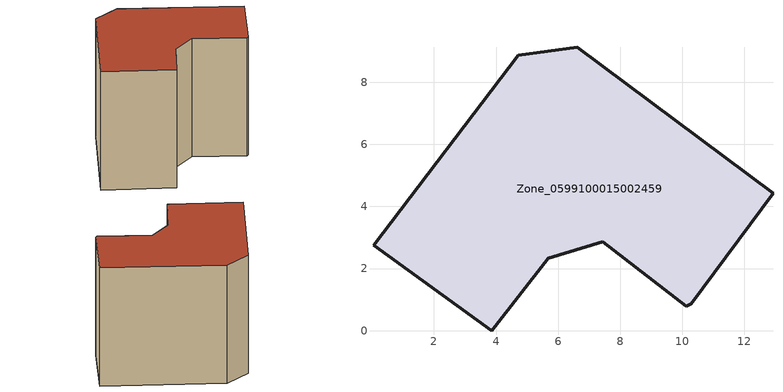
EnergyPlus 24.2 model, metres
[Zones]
Zone_0599100015002459
 floor ground (C_G): 0.05,2.74 4.72,8.86 6.61,9.12 12.92,4.43 10.28,0.86 10.12,0.78 7.43,2.86 5.69,2.33 3.86,0 z0.93
 wall outside (C_F): 12.92,4.43 6.61,9.12 4.72,8.86 0.05,2.74 3.86,0 5.69,2.33 7.43,2.86 10.12,0.78 10.28,0.86 12.92,4.43 z0.93:8.95
 roof outside (C_R): 4.72,8.86 0.05,2.74 3.86,0 5.69,2.33 7.43,2.86 10.12,0.78 10.28,0.86 12.92,4.43 6.61,9.12 z8.95
[BUILDING]
Pand.0599100015002459: North Axis=0; Terrain=City; Loads Convergence Tolerance Value=0.04; Temperature Convergence Tolerance Value=0.4; Solar Distribution=FullExterior; Maximum Number of Warmup Days=25; Minimum Number of Warmup Days=1
[Site:Location]
Rotterdam.The.Hague.AP_ZH_NLD Design_Conditions: Latitude=51.96; Longitude=4.45; Time Zone=1; Elevation=-4.5
[SITE:GROUNDTEMPERATURE:BUILDINGSURFACE]
18, 18, 18, 18, 18, 18, 18, 18, 18, 18, 18, 18
[MATERIAL] Thermal Absorptance=0.9; Solar Absorptance=0.7; Visible Absorptance=0.7
Name | Roughness | Thickness | Conductivity | Density | Specific Heat
G.TI.1975-1991 | MediumSmooth | 0.15 | 0.288461 | 540 | 1210
F.TI.1975-1991 | Rough | 0.3 | 0.230769 | 1920 | 840
R.TI.1975-1991 | MediumRough | 0.2 | 0.153846 | 1500 | 1000
[CONSTRUCTION]
C_G: G.TI.1975-1991
C_F: F.TI.1975-1991
C_R: R.TI.1975-1991
[ZONE]
Zone_0599100015002459: Type=1; Multiplier=1; Ceiling Height=Autocalculate; Volume=Autocalculate; Floor Area=autocalculate; Part of Total Floor Area=Yes
[ZONEINFILTRATION:DESIGNFLOWRATE]
Infil_Zone_0599100015002459: Zone or ZoneList or Space or SpaceList=Zone_0599100015002459; Schedule=AlwaysOn; Design Flow Rate Calculation Method=Flow/Area; Flow Rate per Floor Area=0.003; Constant Term Coefficient=1; Temperature Term Coefficient=0; Velocity Term Coefficient=0; Velocity Squared Term Coefficient=0
[HVACTEMPLATE:ZONE:IDEALLOADSAIRSYSTEM]
Zone_0599100015002459: Maximum Heating Supply Air Temperature=50; Minimum Cooling Supply Air Temperature=13; Maximum Heating Supply Air Humidity Ratio=0.0156; Minimum Cooling Supply Air Humidity Ratio=0.0077; Heating Limit=NoLimit; Cooling Limit=NoLimit; Dehumidification Control Type=ConstantSensibleHeatRatio; Cooling Sensible Heat Ratio=0.7; Dehumidification Setpoint=60; Humidification Control Type=None; Humidification Setpoint=30; Outdoor Air Method=None; Outdoor Air Flow Rate per Person=0.00944; Outdoor Air Flow Rate per Zone Floor Area=0; Outdoor Air Flow Rate per Zone=0; Demand Controlled Ventilation Type=None; Outdoor Air Economizer Type=NoEconomizer; Heat Recovery Type=None; Sensible Heat Recovery Effectiveness=0.7; Latent Heat Recovery Effectiveness=0.65
[ZONECONTROL:THERMOSTAT]
ThermostatControl_Zone_0599100015002459: Zone or ZoneList=Zone_0599100015002459; Control Type Schedule=DualSetpointControlType; Control 1=Thermostat_Zone_0599100015002459; Temperature Difference Between Cutout And Setpoint=0
[THERMOSTATSETPOINT:DUALSETPOINT]
Thermostat_Zone_0599100015002459: Heating Setpoint Temperature Schedule=HeatingSetpoint_Zone_0599100015002459; Cooling Setpoint Temperature Schedule=CoolingSetpoint_Zone_0599100015002459
[SCHEDULE:COMPACT]
HeatingSetpoint_Zone_0599100015002459: Through: 12/31, For: AllDays, Until: 24:00, 21
CoolingSetpoint_Zone_0599100015002459: Through: 12/31, For: AllDays, Until: 24:00, 24
DualSetpointControlType: Through: 12/31, For: AllDays, Until: 24:00, 4
AlwaysOn: Through: 12/31, For: AllDays, Until: 24:00, 1
